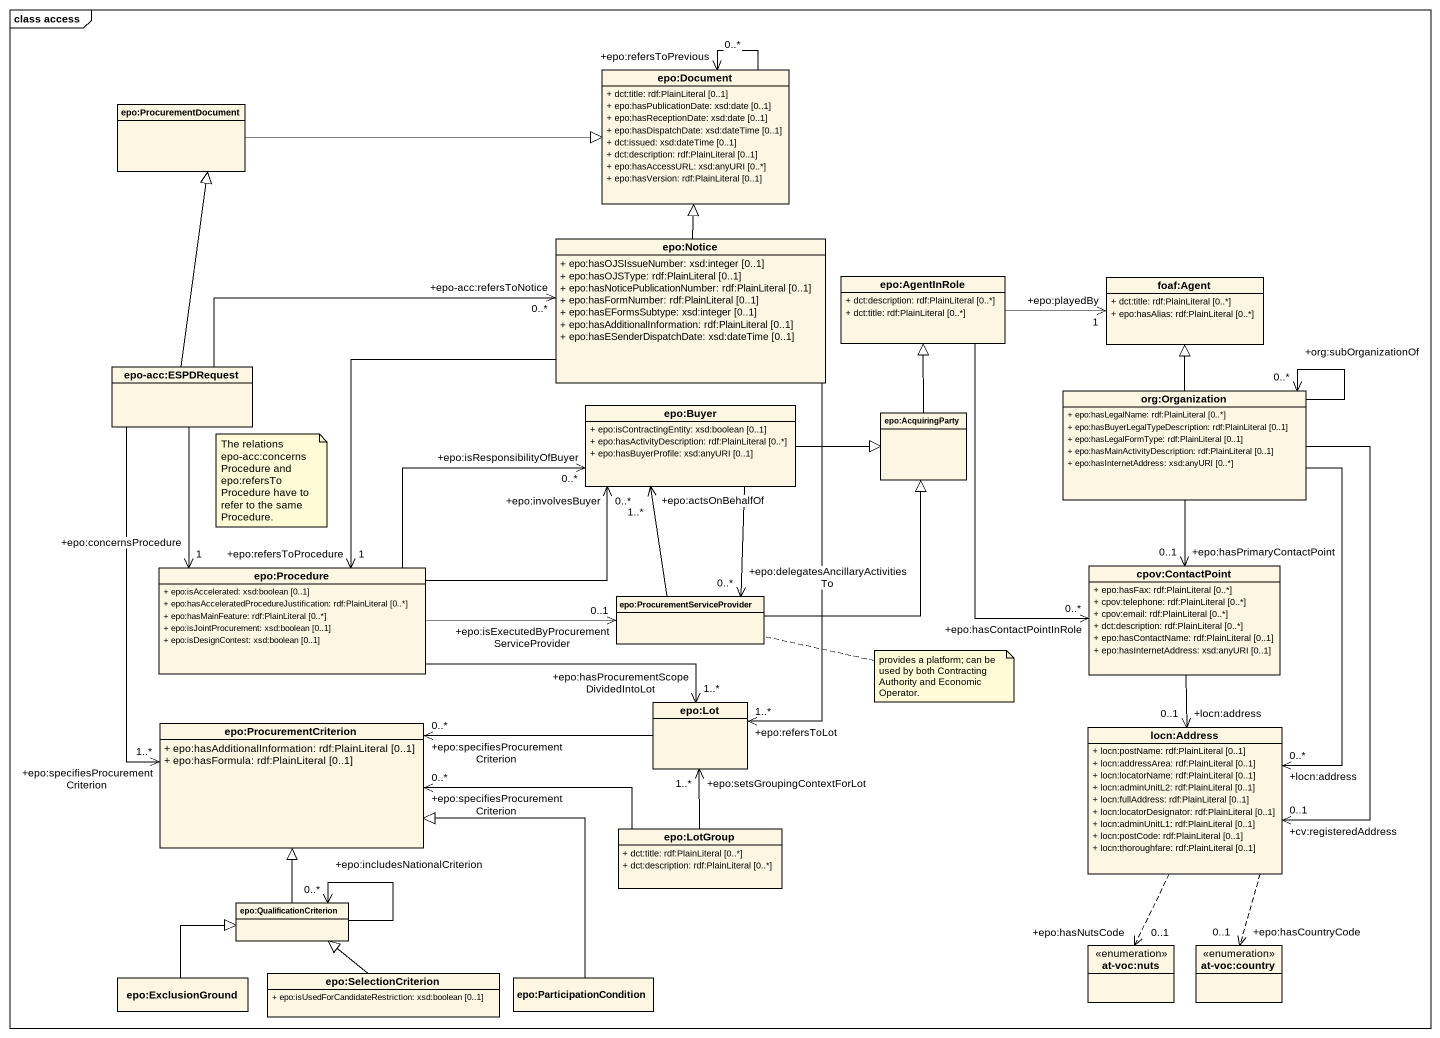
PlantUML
@startuml
mainframe class access
hide circle
hide empty members
skinparam classAttributeIconSize 0
class "epo:Document" as epo_Document {
  + dct:title: rdf:PlainLiteral [0..1]
  + epo:hasPublicationDate: xsd:date [0..1]
  + epo:hasReceptionDate: xsd:date [0..1]
  + epo:hasDispatchDate: xsd:dateTime [0..1]
  + dct:issued: xsd:dateTime [0..1]
  + dct:description: rdf:PlainLiteral [0..1]
  + epo:hasAccessURL: xsd:anyURI [0..*]
  + epo:hasVersion: rdf:PlainLiteral [0..1]
}
class "epo:ProcurementDocument" as epo_ProcurementDocument
class "epo:Notice" as epo_Notice {
  + epo:hasOJSIssueNumber: xsd:integer [0..1]
  + epo:hasOJSType: rdf:PlainLiteral [0..1]
  + epo:hasNoticePublicationNumber: rdf:PlainLiteral [0..1]
  + epo:hasFormNumber: rdf:PlainLiteral [0..1]
  + epo:hasEFormsSubtype: xsd:integer [0..1]
  + epo:hasAdditionalInformation: rdf:PlainLiteral [0..1]
  + epo:hasESenderDispatchDate: xsd:dateTime [0..1]
}
class "epo:AgentInRole" as epo_AgentInRole {
  + dct:description: rdf:PlainLiteral [0..*]
  + dct:title: rdf:PlainLiteral [0..*]
}
class "foaf:Agent" as foaf_Agent {
  + dct:title: rdf:PlainLiteral [0..*]
  + epo:hasAlias: rdf:PlainLiteral [0..*]
}
class "epo-acc:ESPDRequest" as epo_acc_ESPDRequest
class "epo:Buyer" as epo_Buyer {
  + epo:isContractingEntity: xsd:boolean [0..1]
  + epo:hasActivityDescription: rdf:PlainLiteral [0..*]
  + epo:hasBuyerProfile: xsd:anyURI [0..1]
}
class "epo:AcquiringParty" as epo_AcquiringParty
class "org:Organization" as org_Organization {
  + epo:hasLegalName: rdf:PlainLiteral [0..*]
  + epo:hasBuyerLegalTypeDescription: rdf:PlainLiteral [0..1]
  + epo:hasLegalFormType: rdf:PlainLiteral [0..1]
  + epo:hasMainActivityDescription: rdf:PlainLiteral [0..1]
  + epo:hasInternetAddress: xsd:anyURI [0..*]
}
class "epo:Procedure" as epo_Procedure {
  + epo:isAccelerated: xsd:boolean [0..1]
  + epo:hasAcceleratedProcedureJustification: rdf:PlainLiteral [0..*]
  + epo:hasMainFeature: rdf:PlainLiteral [0..*]
  + epo:isJointProcurement: xsd:boolean [0..1]
  + epo:isDesignContest: xsd:boolean [0..1]
}
class "cpov:ContactPoint" as cpov_ContactPoint {
  + epo:hasFax: rdf:PlainLiteral [0..*]
  + cpov:telephone: rdf:PlainLiteral [0..*]
  + cpov:email: rdf:PlainLiteral [0..*]
  + dct:description: rdf:PlainLiteral [0..*]
  + epo:hasContactName: rdf:PlainLiteral [0..1]
  + epo:hasInternetAddress: xsd:anyURI [0..1]
}
class "epo:ProcurementServiceProvider" as epo_ProcurementServiceProvid
class "epo:Lot" as epo_Lot
class "epo:ProcurementCriterion" as epo_ProcurementCriterion {
  + epo:hasAdditionalInformation: rdf:PlainLiteral [0..1]
  + epo:hasFormula: rdf:PlainLiteral [0..1]
}
class "locn:Address" as locn_Address {
  + locn:postName: rdf:PlainLiteral [0..1]
  + locn:addressArea: rdf:PlainLiteral [0..1]
  + locn:locatorName: rdf:PlainLiteral [0..1]
  + locn:adminUnitL2: rdf:PlainLiteral [0..1]
  + locn:fullAddress: rdf:PlainLiteral [0..1]
  + locn:locatorDesignator: rdf:PlainLiteral [0..1]
  + locn:adminUnitL1: rdf:PlainLiteral [0..1]
  + locn:postCode: rdf:PlainLiteral [0..1]
  + locn:thoroughfare: rdf:PlainLiteral [0..1]
}
class "epo:LotGroup" as epo_LotGroup {
  + dct:title: rdf:PlainLiteral [0..*]
  + dct:description: rdf:PlainLiteral [0..*]
}
class "epo:QualificationCriterion" as epo_QualificationCriterion
class "epo:ExclusionGround" as epo_ExclusionGround
class "epo:SelectionCriterion" as epo_SelectionCriterion {
  + epo:isUsedForCandidateRestriction: xsd:boolean [0..1]
}
class "epo:ParticipationCondition" as epo_ParticipationCondition
enum "at-voc:nuts" as at_voc_nuts
enum "at-voc:country" as at_voc_country
epo_Document --> "+epo:refersToPrevious\n0..*" epo_Document
epo_ProcurementDocument -right-|> epo_Document
epo_Notice -up-|> epo_Document
epo_Notice --> "+epo:refersToProcedure\n1" epo_Procedure
epo_Notice --> "+epo:refersToLot\n1..*" epo_Lot
epo_AgentInRole -right-> "+epo:playedBy\n1" foaf_Agent
epo_AgentInRole --> "+epo:hasContactPointInRole\n0..*" cpov_ContactPoint
epo_acc_ESPDRequest -up-|> epo_ProcurementDocument
epo_acc_ESPDRequest -right-> "+epo-acc:refersToNotice\n0..*" epo_Notice
epo_acc_ESPDRequest --> "+epo:concernsProcedure\n1" epo_Procedure
epo_acc_ESPDRequest --> "+epo:specifiesProcurementCriterion\n1..*" epo_ProcurementCriterion
epo_Buyer -right-|> epo_AcquiringParty
epo_Buyer --> "+epo:delegatesAncillaryActivitiesTo\n0..*" epo_ProcurementServiceProvid
epo_AcquiringParty -up-|> epo_AgentInRole
org_Organization -up-|> foaf_Agent
org_Organization --> "+org:subOrganizationOf\n0..*" org_Organization
org_Organization --> "+epo:hasPrimaryContactPoint\n0..1" cpov_ContactPoint
org_Organization --> "+cv:registeredAddress\n0..1" locn_Address
org_Organization --> "+locn:address\n0..*" locn_Address
epo_Procedure -right-> "+epo:involvesBuyer\n0..*" epo_Buyer
epo_Procedure -right-> "+epo:isResponsibilityOfBuyer\n0..*" epo_Buyer
epo_Procedure -right-> "+epo:isExecutedByProcurementServiceProvider\n0..1" epo_ProcurementServiceProvid
epo_Procedure -right-> "+epo:hasProcurementScopeDividedIntoLot\n1..*" epo_Lot
cpov_ContactPoint --> "+locn:address\n0..1" locn_Address
epo_ProcurementServiceProvid -up-> "+epo:actsOnBehalfOf\n1..*" epo_Buyer
epo_ProcurementServiceProvid -up-|> epo_AcquiringParty
epo_Lot -left-> "+epo:specifiesProcurementCriterion\n0..*" epo_ProcurementCriterion
locn_Address ..> "+epo:hasNutsCode\n0..1" at_voc_nuts
locn_Address ..> "+epo:hasCountryCode\n0..1" at_voc_country
epo_LotGroup -up-> "+epo:setsGroupingContextForLot\n1..*" epo_Lot
epo_LotGroup -left-> "+epo:specifiesProcurementCriterion\n0..*" epo_ProcurementCriterion
epo_QualificationCriterion -up-|> epo_ProcurementCriterion
epo_QualificationCriterion --> "+epo:includesNationalCriterion\n0..*" epo_QualificationCriterion
epo_ExclusionGround -up-|> epo_QualificationCriterion
epo_SelectionCriterion -up-|> epo_QualificationCriterion
epo_ParticipationCondition -up-|> epo_ProcurementCriterion
note as N1
  The relations epo-acc:concernsProcedure and epo:refersToProcedure have to refer to the same Procedure.
end note
note right of epo_ProcurementServiceProvid : provides a platform; can be used by both Contracting Authority and Economic Operator.
@enduml
